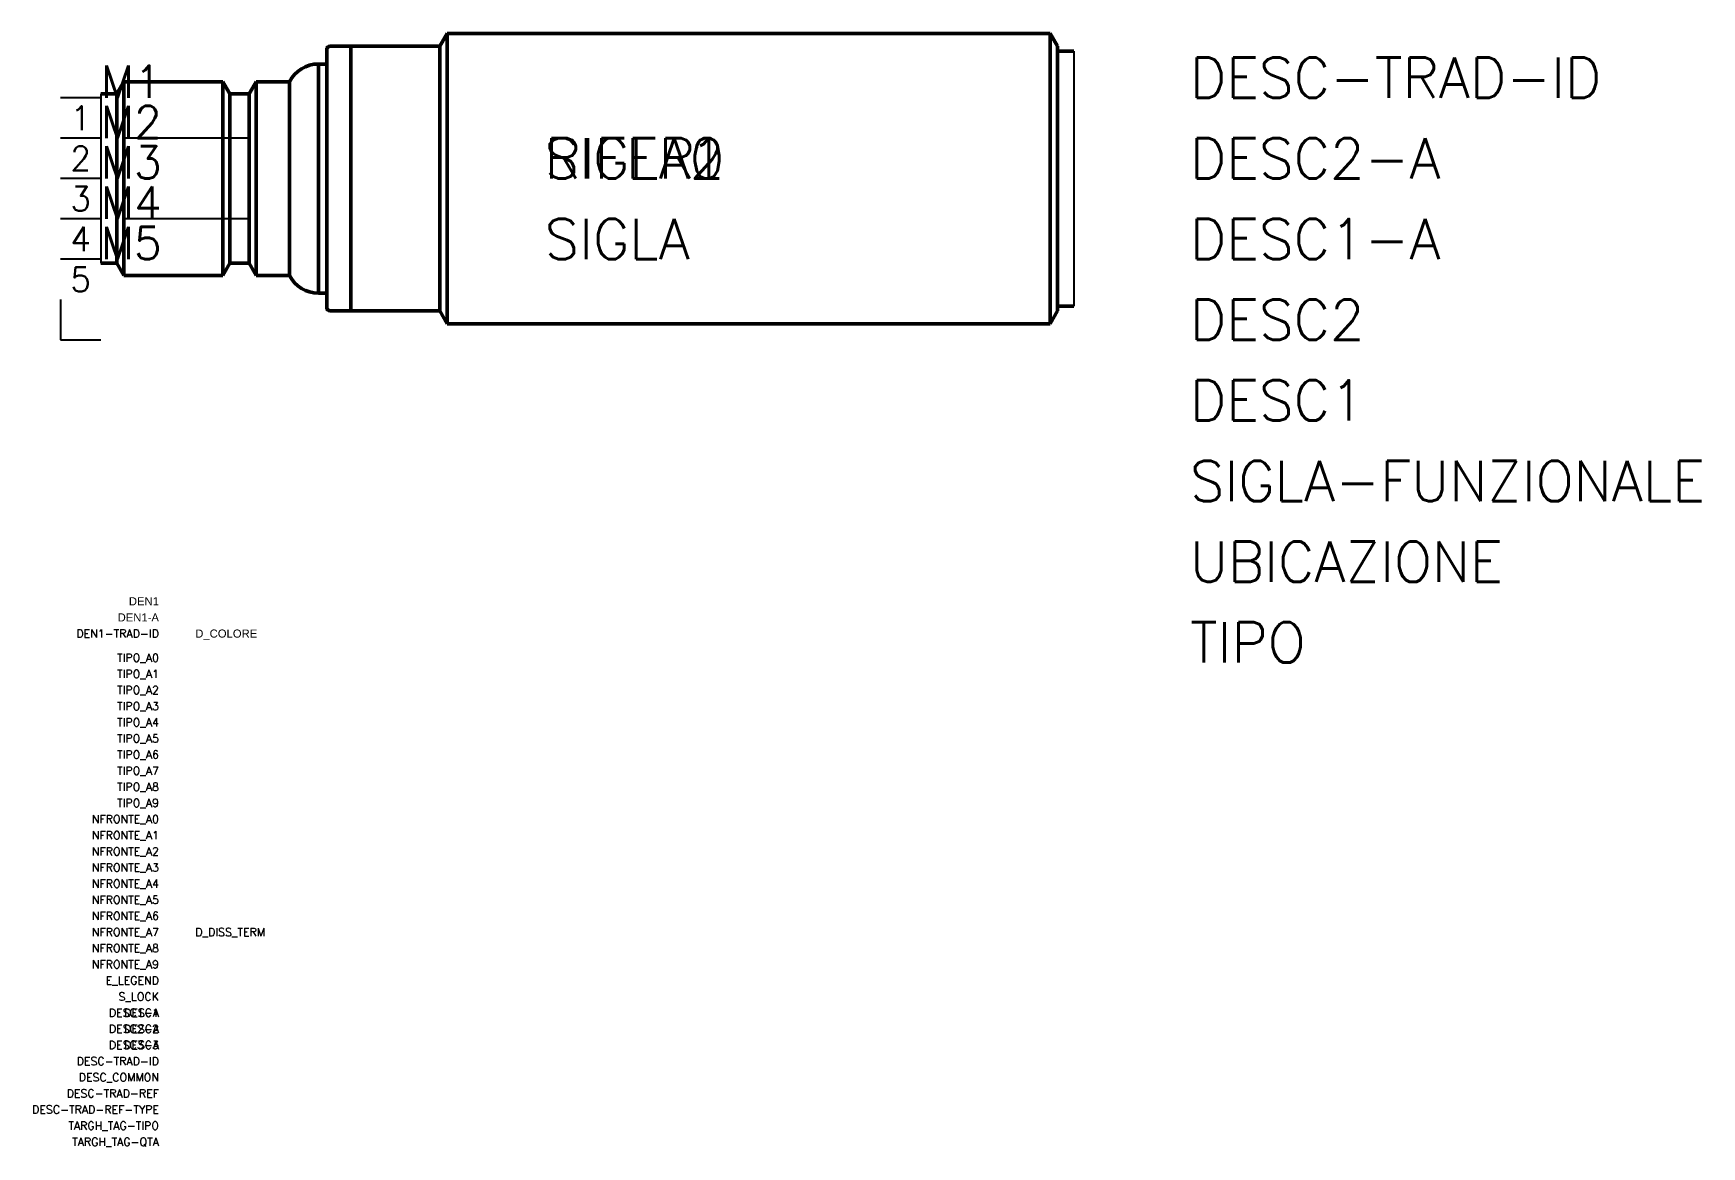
# Model space of a CAD drawing. Extents: x -2 to 102, y -50 to 19.
import ezdxf
from ezdxf.enums import TextEntityAlignment as Align

# ---------------------------------------------------------------- set-up
doc = ezdxf.new("R2010")
doc.units = 0
doc.header["$LTSCALE"] = 4
doc.linetypes.add('CENTER', pattern=[50.8, 31.75, -6.35, 6.35, -6.35])
doc.layers.get('0').update_dxf_attribs({"linetype": 'CONTINUOUS'})
doc.layers.add('AM_0', color=7, linetype='CONTINUOUS', lineweight=50)
doc.layers.add('AM_7', color=7, linetype='CENTER', lineweight=25)
doc.styles.add('E_Comp-Data', font='arial.ttf')
doc.styles.add('E_Default-Att', font='romans.shx')
doc.styles.add('E_Desc', font='arial.ttf')
doc.styles.add('E_Lang-ID', font='romans.shx')
doc.styles.get("Standard").update_dxf_attribs({"font": 'romans.shx'})

msp = doc.modelspace()

# ---------------------------------------------------------------- linework, layer by layer
for p, q in [((62.8, 17.9), (62.8, 2.1)), ((2.5, 15), (0, 15)), ((2.5, 15.25), (2.5, 4.75)), ((2.5, 12.5), (0, 12.5)), ((2.5, 10), (0, 10)), ((2.5, 7.5), (0, 7.5)), ((2.5, 5), (0, 5)), ((0, 2.5), (0, 0)), ((0, 0), (2.5, 0))]:
    msp.add_line(p, q)
at = {"layer": 'AM_0'}
for p, q in [((23.96, 19), (23.5, 18.2)), ((61.34, 19), (23.96, 19)), ((23.96, 1), (23.96, 19)), ((61.8, 18.2), (61.34, 19)), ((61.34, 1), (61.34, 19)), ((16.5, 2), (16.5, 18)), ((23.5, 18.2), (16.7, 18.2)), ((18, 1.8), (18, 18.2)), ((23.5, 1.8), (23.5, 18.2)), ((61.8, 1.8), (61.8, 18.2)), ((62.8, 17.9), (61.8, 17.9)), ((16.5, 17.1), (15.98, 17.1)), ((15.98, 2.9), (15.98, 17.1)), ((3.93, 16), (3.5, 15.25)), ((10.07, 16), (3.93, 16)), ((3.93, 4), (3.93, 16)), ((10.5, 15.25), (10.07, 16)), ((10.07, 4), (10.07, 16)), ((12.13, 16), (11.7, 15.25)), ((14.19, 16), (12.13, 16)), ((12.13, 4), (12.13, 16)), ((14.19, 4), (14.19, 16)), ((3.5, 15.25), (2.5, 15.25)), ((3.5, 4.75), (3.5, 15.25)), ((11.7, 15.25), (10.5, 15.25)), ((10.5, 4.75), (10.5, 15.25)), ((11.7, 4.75), (11.7, 15.25)), ((2.5, 4.75), (3.5, 4.75)), ((3.5, 4.75), (3.93, 4)), ((10.07, 4), (10.5, 4.75)), ((10.5, 4.75), (11.7, 4.75)), ((11.7, 4.75), (12.13, 4)), ((3.93, 4), (10.07, 4)), ((12.13, 4), (14.19, 4)), ((15.98, 2.9), (16.5, 2.9)), ((61.8, 2.1), (62.8, 2.1)), ((16.7, 1.8), (23.5, 1.8)), ((23.5, 1.8), (23.96, 1)), ((61.34, 1), (61.8, 1.8)), ((23.96, 1), (61.34, 1))]:
    msp.add_line(p, q, dxfattribs=at)
for centre, radius, start, end in [((16.7, 18), 0.2, 90.02, 180), ((15.98, 15.1), 2, 89.8871, 153.2564), ((15.98, 4.9), 2, 206.7436, 270.1129), ((16.7, 2), 0.2, 180, 269.98)]:
    msp.add_arc(centre, radius, start, end, dxfattribs=at)
at = {"layer": 'AM_7'}
for p, q in [((11.75, 12.5), (4.05, 12.5)), ((11.75, 7.5), (4.05, 7.5))]:
    msp.add_line(p, q, dxfattribs=at)

# ---------------------------------------------------------------- texts
at = {"char_height": 1.5, "attachment_point": 5}
for s, insert in [('1', (1.25, 13.75)), ('2', (1.25, 11.25)), ('3', (1.25, 8.75)), ('4', (1.25, 6.25)), ('5', (1.25, 3.75))]:
    msp.add_mtext_dynamic_manual_height_columns(s, width=2.5, gutter_width=1, heights=[0], dxfattribs=dict(at, insert=insert))
at = {"color": 4, "flags": 8}
for tag, p in [('M1', (2.5, 15)), ('M2', (2.5, 12.5)), ('M3', (2.5, 10)), ('M4', (2.5, 7.5)), ('M5', (2.5, 5))]:
    msp.add_attdef(tag, p, '', height=2, dxfattribs=at)
at = {"color": 3}
for tag, p, s, flags in [('DESC-TRAD-ID', (70, 15), '', 8), ('SIGLA0', (30, 10), '', 9), ('SIGLA1', (30, 10), '', 9), ('SIGLA2', (30, 10), '', 9), ('RIFER', (30, 10), 'RIFER ?', 8), ('DESC2-A', (70, 10), '', 8), ('SIGLA', (30, 5), 'SIGLA ?', 8), ('DESC1-A', (70, 5), '', 8), ('DESC2', (70, 0), '', 8), ('DESC1', (70, -5), '', 8), ('SIGLA-FUNZIONALE', (70, -10), '', 9), ('UBICAZIONE', (70, -15), '', 8), ('TIPO', (70, -20), '', 9)]:
    msp.add_attdef(tag, p, s, height=2.5, dxfattribs=dict(at, flags=flags))
at = {"flags": 9}
for tag, p, s, height in [('F1', (0, 15), '', 0.00001), ('F2', (0, 12.5), '', 0.00001), ('F3', (0, 10), '', 0.00001), ('F4', (0, 7.5), '', 0.00001), ('F5', (0, 5), '', 0.00001), ('TIPOSIG', (0, 0), '3', 0.00000001), ('POSIZIONE', (0, 0), '', 0.00000001), ('P-TABELLA', (0, 0), '', 0.00000001), ('T-TABELLA', (0, 0), '', 0.00000001), ('H-TABELLA', (0, 0), '', 0.00000001), ('CODICE', (0, 0), '1xNNN', 0.00000001), ('NOTE1', (0, 0), '', 0.00000001), ('NOTE2', (0, 0), '', 0.00000001)]:
    msp.add_attdef(tag, p, s, height=height, dxfattribs=at)
at = {"color": 3, "flags": 9}
for tag, text, style, p in [('DEN1', '', 'E_Desc', (6.1, -16.45)), ('DEN1-A', '', 'E_Desc', (6.1, -17.45)), ('TIPO_A0', '', 'E_Default-Att', (6.1, -19.95)), ('TIPO_A1', '', 'E_Default-Att', (6.1, -20.95)), ('TIPO_A2', '', 'E_Default-Att', (6.1, -21.95)), ('TIPO_A3', '', 'E_Default-Att', (6.1, -22.95)), ('TIPO_A4', '', 'E_Default-Att', (6.1, -23.95)), ('TIPO_A5', '', 'E_Default-Att', (6.1, -24.95)), ('TIPO_A6', '', 'E_Default-Att', (6.1, -25.95)), ('TIPO_A7', '', 'E_Default-Att', (6.1, -26.95)), ('TIPO_A8', '', 'E_Default-Att', (6.1, -27.95)), ('TIPO_A9', '', 'E_Default-Att', (6.1, -28.95)), ('NFRONTE_A0', '', 'E_Default-Att', (6.1, -29.95)), ('NFRONTE_A1', '', 'E_Default-Att', (6.1, -30.95)), ('NFRONTE_A2', '', 'E_Default-Att', (6.1, -31.95)), ('NFRONTE_A3', '', 'E_Default-Att', (6.1, -32.95)), ('NFRONTE_A4', '', 'E_Default-Att', (6.1, -33.95)), ('NFRONTE_A5', '', 'E_Default-Att', (6.1, -34.95)), ('NFRONTE_A6', '', 'E_Default-Att', (6.1, -35.95)), ('NFRONTE_A7', '', 'E_Default-Att', (6.1, -36.95)), ('NFRONTE_A8', '', 'E_Default-Att', (6.1, -37.95)), ('NFRONTE_A9', '', 'E_Default-Att', (6.1, -38.95)), ('E_LEGEND', '', 'E_Default-Att', (6.1, -39.95)), ('S_LOCK', '', 'E_Default-Att', (6.1, -40.95)), ('DESC1-A', '', 'E_Default-Att', (6.1, -41.95)), ('DESC1', '', 'E_Default-Att', (6.1, -41.95)), ('DESC2-A', '', 'E_Default-Att', (6.1, -42.95)), ('DESC2', '', 'E_Default-Att', (6.1, -42.95)), ('DESC3-A', '', 'E_Default-Att', (6.1, -43.95)), ('DESC3', '', 'E_Default-Att', (6.1, -43.95)), ('DESC_COMMON', '', 'E_Default-Att', (6.1, -45.95)), ('DESC-TRAD-REF', '', 'E_Default-Att', (6.1, -46.95)), ('DESC-TRAD-REF-TYPE', 'P', 'E_Default-Att', (6.1, -47.95)), ('TARGH_TAG-TIPO', '', 'E_Default-Att', (6.1, -48.95)), ('TARGH_TAG-QTA', '', 'E_Default-Att', (6.1, -49.95))]:
    msp.add_attdef(tag, text=text, height=0.5, dxfattribs=dict(at, style=style)).set_placement(p, align=Align.RIGHT)
at = {"color": 2, "flags": 9}
for tag, style, p in [('DEN1-TRAD-ID', 'E_Lang-ID', (6.1, -18.45)), ('DESC-TRAD-ID', 'E_Default-Att', (6.1, -44.95))]:
    msp.add_attdef(tag, text='E_None', height=0.5, dxfattribs=dict(at, style=style)).set_placement(p, align=Align.RIGHT)
at = {"color": 3, "flags": 9}
for tag, p, style in [('D_COLORE', (8.35, -18.45), 'E_Comp-Data'), ('D_DISS_TERM', (8.35, -36.95), 'E_Default-Att')]:
    msp.add_attdef(tag, p, '', height=0.5, dxfattribs=dict(at, style=style))

doc.saveas('drawing.dxf')
